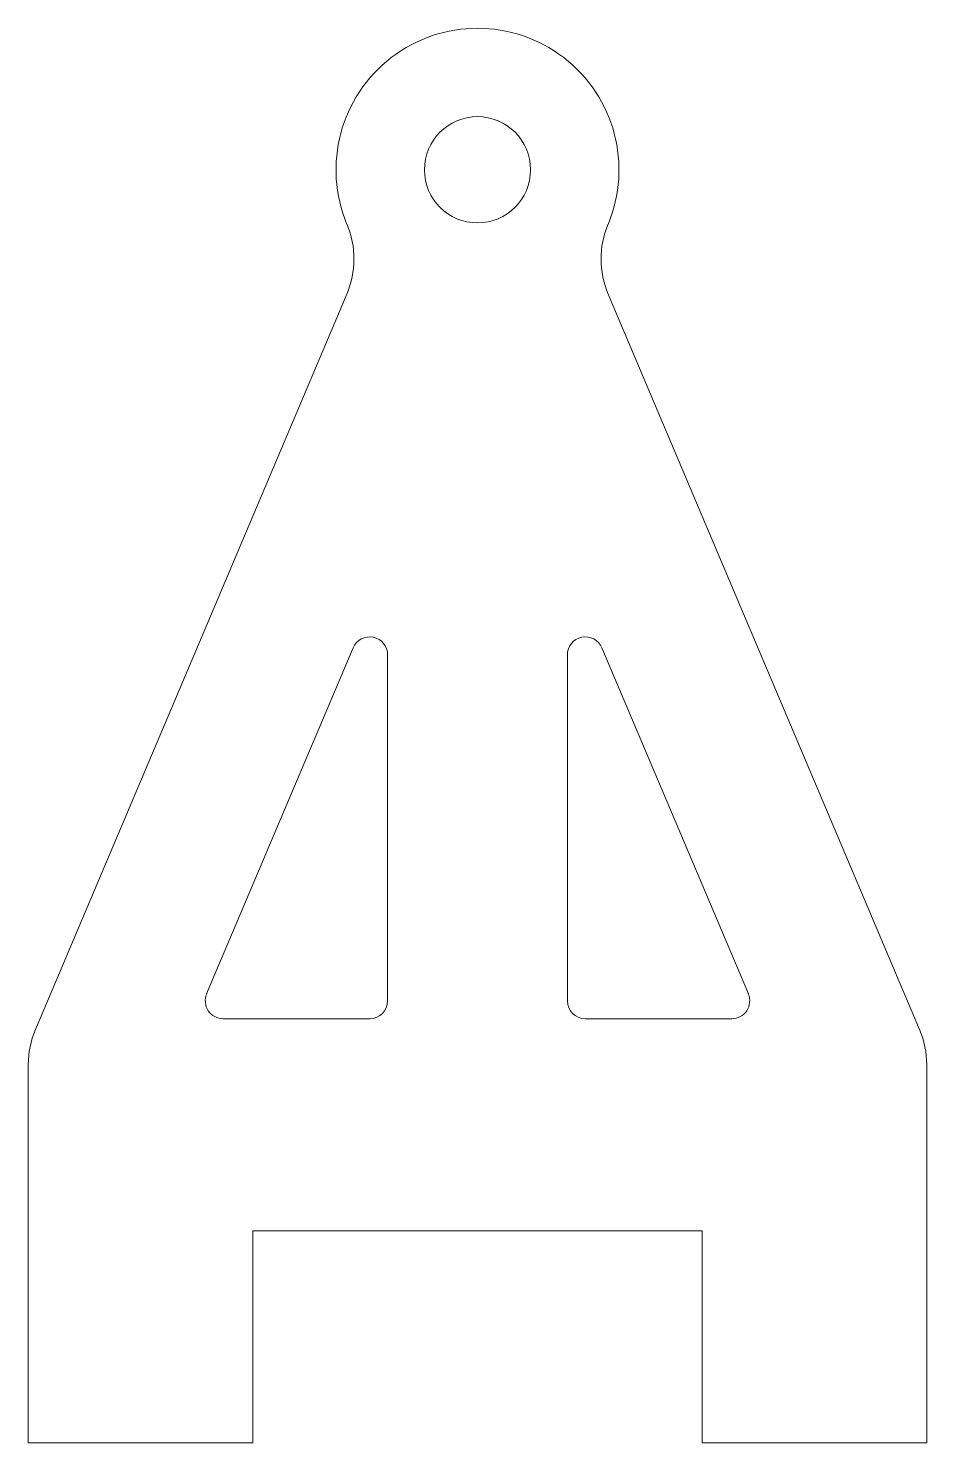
# Model space of a CAD drawing. Header units: inches. Extents: x -0.5 to 0.5, y -1.42 to 0.16.
import ezdxf

# ---------------------------------------------------------------- set-up
doc = ezdxf.new("R2010")
doc.units = ezdxf.units.IN
doc.header["$MEASUREMENT"] = 0

msp = doc.modelspace()

# ---------------------------------------------------------------- linework, layer by layer
at = {"color": 7, "linetype": 'Continuous', "lineweight": 15}
for p, q in [((-0.1454, -0.1384), (-0.4921, -0.9572)), ((0.4921, -0.9572), (0.1454, -0.1384)), ((-0.1384, -0.5322), (-0.3015, -0.9173)), ((0.3015, -0.9173), (0.1384, -0.5322)), ((-0.1, -0.9251), (-0.1, -0.54)), ((0.1, -0.54), (0.1, -0.9251)), ((-0.283, -0.9451), (-0.12, -0.9451)), ((0.12, -0.9451), (0.283, -0.9451)), ((-0.5, -0.9962), (-0.5, -1.4171)), ((0.5, -1.4171), (0.5, -0.9962)), ((-0.25, -1.4171), (-0.25, -1.1811)), ((-0.25, -1.1811), (0.25, -1.1811)), ((0.25, -1.1811), (0.25, -1.4171)), ((-0.5, -1.4171), (-0.25, -1.4171)), ((0.25, -1.4171), (0.5, -1.4171))]:
    msp.add_line(p, q, dxfattribs=at)
msp.add_circle((0, 0), 0.0591, dxfattribs=at)
for centre, radius, start, end in [((0, 0), 0.1575, 337.298, 202.702), ((-0.2375, -0.0994), 0.1, 337.0554, 22.702), ((0.2375, -0.0994), 0.1, 157.298, 202.9446), ((-0.12, -0.54), 0.02, 360, 157.0554), ((0.12, -0.54), 0.02, 22.9446, 180), ((-0.283, -0.9251), 0.02, 157.0554, 270), ((-0.12, -0.9251), 0.02, 270, 0), ((0.12, -0.9251), 0.02, 180, 270), ((0.283, -0.9251), 0.02, 270, 22.9446), ((-0.4, -0.9962), 0.1, 157.0554, 180), ((0.4, -0.9962), 0.1, 0, 22.9446)]:
    msp.add_arc(centre, radius, start, end, dxfattribs=at)

doc.saveas('drawing.dxf')
